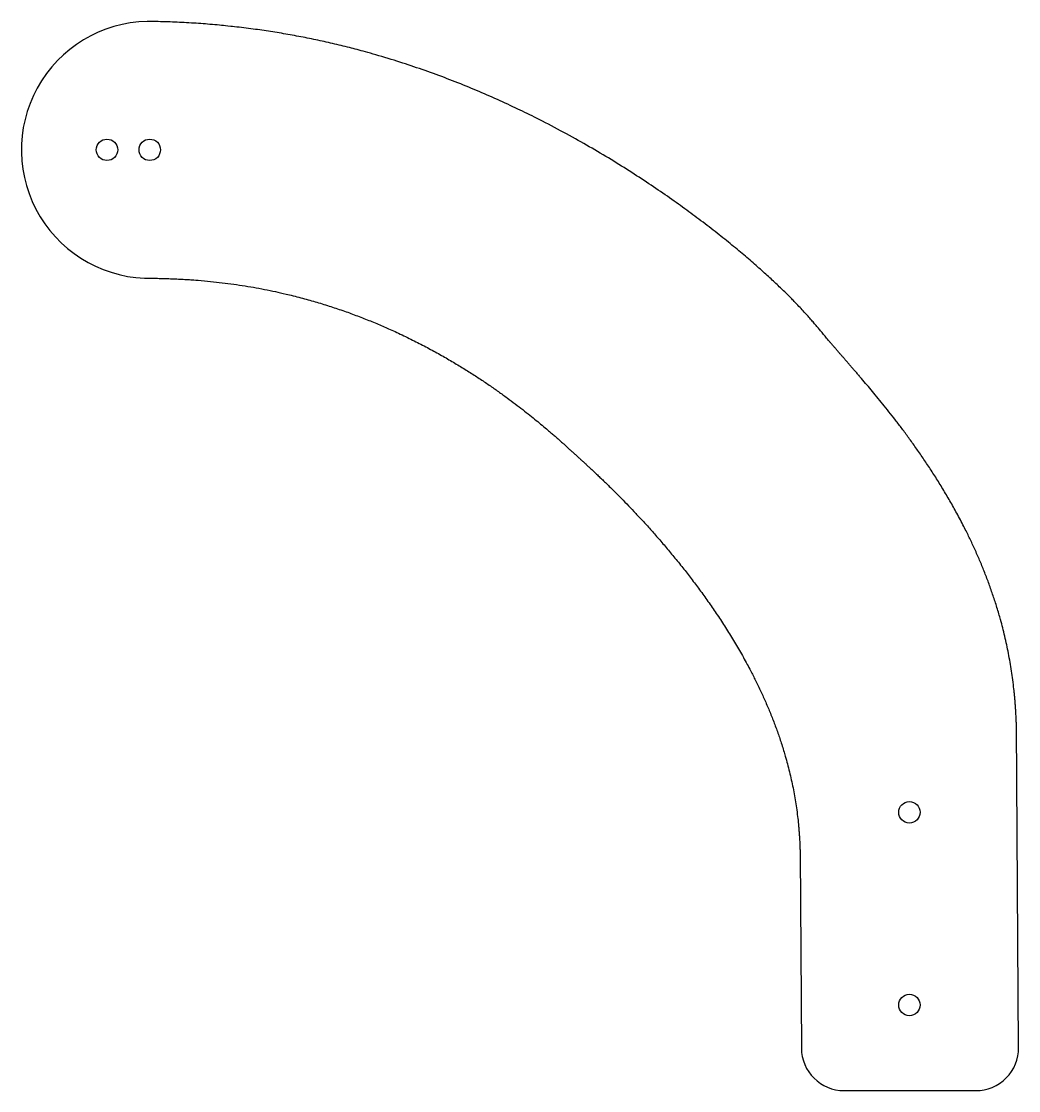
# Model space of a CAD drawing. Header units: inches. Extents: x -15 to -3.4, y 8.8 to 21.2.
import ezdxf

# ---------------------------------------------------------------- set-up
doc = ezdxf.new("R2010")
doc.units = ezdxf.units.IN
doc.layers.get('0').update_dxf_attribs({"linetype": 'CONTINUOUS'})

msp = doc.modelspace()

# ---------------------------------------------------------------- linework, layer by layer
for p, q in [((-3.35, 9.253), (-3.375, 13.001)), ((-5.902, 11.512), (-5.887, 9.247)), ((-5.387, 8.75), (-3.85, 8.75))]:
    msp.add_line(p, q)
for centre in [(-13.997, 19.736), (-13.497, 19.736), (-4.625, 12), (-4.625, 9.75)]:
    msp.add_circle(centre, 0.125)
for centre, radius, start, end in [((-13.497, 19.736), 1.5, 87.3286, 267.6416), ((-5.387, 9.25), 0.5, 180.357, 270), ((-3.85, 9.25), 0.5, -90, 0.3809)]:
    msp.add_arc(centre, radius, start, end)
for points in [[(-3.375, 13.001), (-3.385, 13.357), (-3.461, 14.045), (-3.747, 15.005), (-4.375, 16.106), (-5.158, 17.052), (-5.598, 17.524), (-5.738, 17.736), (-6.252, 18.276), (-7.303, 19.15), (-8.916, 20.173), (-10.565, 20.85), (-11.947, 21.143), (-12.924, 21.223), (-13.427, 21.234)], [(-13.559, 18.237), (-13.189, 18.237), (-12.479, 18.197), (-11.502, 18.011), (-10.39, 17.565), (-9.386, 16.922), (-8.774, 16.409), (-8.499, 16.15), (-8.198, 15.883), (-7.567, 15.252), (-6.768, 14.26), (-6.207, 13.235), (-5.967, 12.394), (-5.907, 11.81), (-5.902, 11.512)]]:
    msp.add_open_spline(points, degree=5)

doc.saveas('drawing.dxf')
